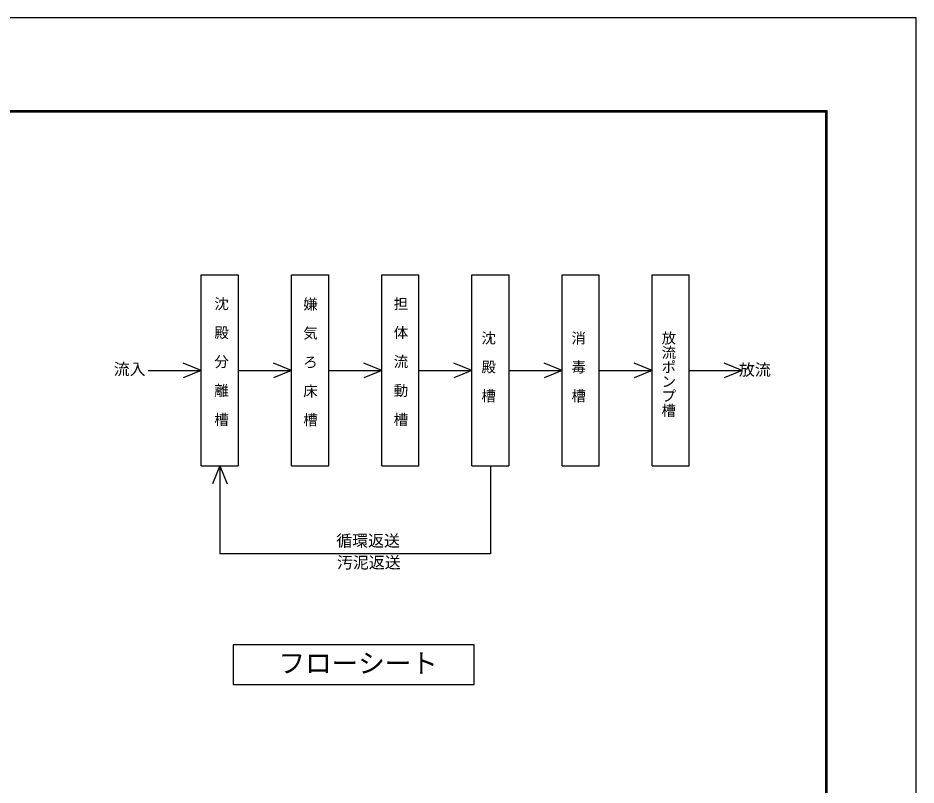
# Model space of a CAD drawing. Units: millimetres, scale not verified. Extents: x -14850 to 14850, y -10500 to 10500.
# Drawn here: x 6390 to 14850, y 3272 to 10500 of the extents above; entities that cross this region are included whole.
import ezdxf
from ezdxf.enums import TextEntityAlignment as Align

# ---------------------------------------------------------------- set-up
doc = ezdxf.new("R2010")
doc.units = ezdxf.units.MM
doc.header["$LTSCALE"] = 50
for name, color, linetype, lineweight in [('0-1_空気管', 3, 'Continuous', 25), ('0-8_図面枠', 7, 'Continuous', 25), ('0-9_Axis_waku', 7, 'Continuous', 25)]:
    doc.layers.add(name, color=color, linetype=linetype, lineweight=lineweight)
doc.styles.add('@ＭＳ ゴシック', font='')
doc.styles.add('ＭＳ ゴシック', font='')
doc.styles.get('@ＭＳ ゴシック').set_extended_font_data('@MS Gothic')
doc.styles.get('ＭＳ ゴシック').set_extended_font_data('MS Gothic')

msp = doc.modelspace()

# ---------------------------------------------------------------- linework, layer by layer
at = {"layer": '0-1_空気管', "color": 7}
for p, q in [((8116.69, 8078.48), (8464.56, 8078.48)), ((8116.69, 6278.48), (8116.69, 8078.48)), ((8466.68, 6278.48), (8466.68, 8078.48)), ((8966.68, 6278.48), (8966.68, 8078.48)), ((8966.68, 8078.48), (9316.66, 8078.48)), ((9816.67, 8078.48), (10164.53, 8078.48)), ((9816.67, 6278.48), (9816.67, 8078.48)), ((10166.66, 6278.48), (10166.66, 8078.48)), ((10666.65, 8078.48), (11014.51, 8078.48)), ((10666.65, 6278.48), (10666.65, 8078.48)), ((11016.64, 6278.48), (11016.64, 8078.48)), ((11515.14, 8078.48), (11863, 8078.48)), ((11515.14, 6278.48), (11515.14, 8078.48)), ((11865.13, 6278.48), (11865.13, 8078.48)), ((12363.64, 8078.48), (12711.5, 8078.48)), ((12363.64, 6278.48), (12363.64, 8078.48)), ((12713.63, 6278.48), (12713.63, 8078.48)), ((8116.69, 7178.48), (7947.03, 7247.16)), ((8966.68, 7178.48), (8797.03, 7247.17)), ((9816.67, 7178.48), (9647.01, 7247.17)), ((10666.65, 7178.48), (10497, 7247.17)), ((11515.14, 7178.48), (11345.5, 7247.17)), ((12363.64, 7178.48), (12193.99, 7247.17)), ((13211.49, 7178.48), (13041.85, 7247.17)), ((7616.69, 7178.48), (8116.69, 7178.48)), ((8116.69, 7178.48), (7947.03, 7109.78)), ((8466.68, 7178.48), (8966.68, 7178.48)), ((8966.68, 7178.48), (8797.03, 7109.79)), ((9316.66, 7178.48), (9816.67, 7178.48)), ((9816.67, 7178.48), (9647.01, 7109.79)), ((10166.66, 7178.48), (10666.65, 7178.48)), ((10666.65, 7178.48), (10497, 7109.78)), ((11015.15, 7178.48), (11515.14, 7178.48)), ((11515.14, 7178.48), (11345.5, 7109.78)), ((11863.65, 7178.48), (12363.64, 7178.48)), ((12363.64, 7178.48), (12193.99, 7109.78)), ((12711.5, 7178.48), (13211.49, 7178.48)), ((13211.49, 7178.48), (13041.85, 7109.78)), ((8116.69, 6278.48), (8465.2, 6278.48)), ((8290.94, 6278.48), (8222.25, 6108.82)), ((8290.94, 6278.48), (8290.94, 5450.98)), ((8290.94, 6278.48), (8359.63, 6108.82)), ((9816.67, 6278.48), (10165.17, 6278.48)), ((10666.65, 6278.48), (11015.15, 6278.48)), ((11515.14, 6278.48), (11863.65, 6278.48)), ((12363.64, 6278.48), (12712.14, 6278.48)), ((8415.85, 4594.31), (8415.85, 4218.51)), ((10687.72, 4594.31), (8415.85, 4594.31)), ((10687.72, 4218.51), (10687.72, 4594.31)), ((8415.85, 4218.51), (10687.72, 4218.51))]:
    msp.add_line(p, q, dxfattribs=at)
for points in [[(8966.68, 6278.48), (9316.66, 6278.48), (9316.66, 8078.48)], [(10840.9, 6278.48), (10840.9, 5450.98), (8290.94, 5450.98)]]:
    msp.add_lwpolyline(points, dxfattribs=at)
at = {"layer": '0-8_図面枠'}
msp.add_lwpolyline([(-14850, -10500), (14850, -10500), (14850, 10500), (-14850, 10500)], close=True, dxfattribs=at)
at = {"layer": '0-9_Axis_waku'}
for p, q in [((-12964, 9629), (14014, 9629)), ((-12963, 9628), (14013, 9628)), ((-12962, 9627), (14012, 9627)), ((-12961, 9626), (14011, 9626)), ((-12960, 9625), (14010, 9625)), ((-12959, 9624), (14009, 9624)), ((-12958, 9623), (14008, 9623)), ((-12957, 9622), (14007, 9622)), ((-12956, 9621), (14006, 9621)), ((-12955, 9620), (14005, 9620)), ((-12954, 9619), (14004, 9619)), ((-12953, 9618), (14003, 9618)), ((-12952, 9617), (14002, 9617)), ((-12951, 9616), (14001, 9616)), ((-12950, 9615), (14000, 9615)), ((14000, -9665), (14000, 9615)), ((14001, -9666.01), (14001, 9616)), ((14002, -9667.01), (14002, 9617)), ((14003, -9668.01), (14003, 9618)), ((14004, -9669.01), (14004, 9619)), ((14005, -9670.01), (14005, 9620)), ((14006, -9671.01), (14006, 9621)), ((14007, -9672.01), (14007, 9622)), ((14008, -9673.01), (14008, 9623)), ((14009, -9674.01), (14009, 9624)), ((14010, -9675.01), (14010, 9625)), ((14011, -9676.01), (14011, 9626)), ((14012, -9677.01), (14012, 9627)), ((14013, -9678.01), (14013, 9628)), ((14014, -9679.01), (14014, 9629))]:
    msp.add_line(p, q, dxfattribs=at)

# ---------------------------------------------------------------- texts
at = {"layer": '0-1_空気管', "color": 4}
for s, height, rotation, style, p in [('沈\u3000殿\u3000分\u3000離\u3000槽', 100, 270, '@ＭＳ ゴシック', (8225.78, 7877.12)), ('担\u3000体\u3000流\u3000動\u3000槽', 100, 270, '@ＭＳ ゴシック', (9915.69, 7877.12)), ('嫌\u3000気\u3000ろ\u3000床\u3000槽', 100, 270, '@ＭＳ ゴシック', (9063.59, 7873.08)), ('沈\u3000殿\u3000槽', 100, 270, '@ＭＳ ゴシック', (10742.15, 7553.48)), ('消\u3000毒\u3000槽', 100, 270, '@ＭＳ ゴシック', (11590.65, 7553.48)), ('放流ポンプ槽', 100, 270, '@ＭＳ ゴシック', (12439.14, 7553.48)), ('放流', 110, 0.001, 'ＭＳ ゴシック', (13181.45, 7097.65))]:
    msp.add_text(s, height=height, rotation=rotation, dxfattribs=dict(at, style=style)).set_placement(p, align=Align.BOTTOM_LEFT)
at = {"layer": '0-1_空気管', "color": 4, "style": 'ＭＳ ゴシック'}
for s, height, p in [('流入', 110, (7291.69, 7103.48)), ('循環返送', 110, (9388.04, 5486.31)), ('汚泥返送', 110, (9394.88, 5281.11)), ('フローシート', 183.3, (8844.77, 4273.91))]:
    msp.add_text(s, height=height, dxfattribs=at).set_placement(p, align=Align.BOTTOM_LEFT)

doc.saveas('drawing.dxf')
